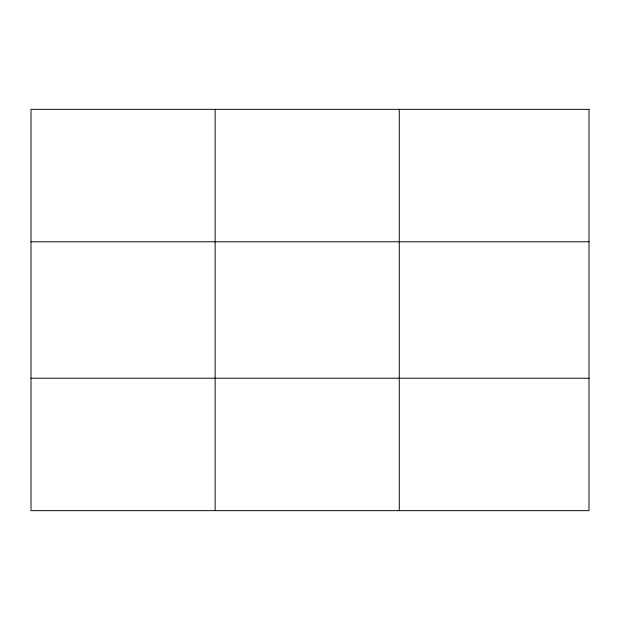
<?xml version="1.0" encoding="UTF-8"?>
<svg xmlns="http://www.w3.org/2000/svg" width="620" height="620" viewBox="0 0 620 620"><rect width="100%" height="100%" fill="white"/><g stroke="black" fill="none" stroke-linecap="round" stroke-linejoin="round"><path stroke-width="0.93" d="M215.14 109.345L215.14 510.655M399.28 109.345L399.28 510.655M31 241.777L589 241.777M31 378.223L589 378.223M589 109.345L589 510.655L31 510.655L31 109.345L589 109.345"/></g></svg>
